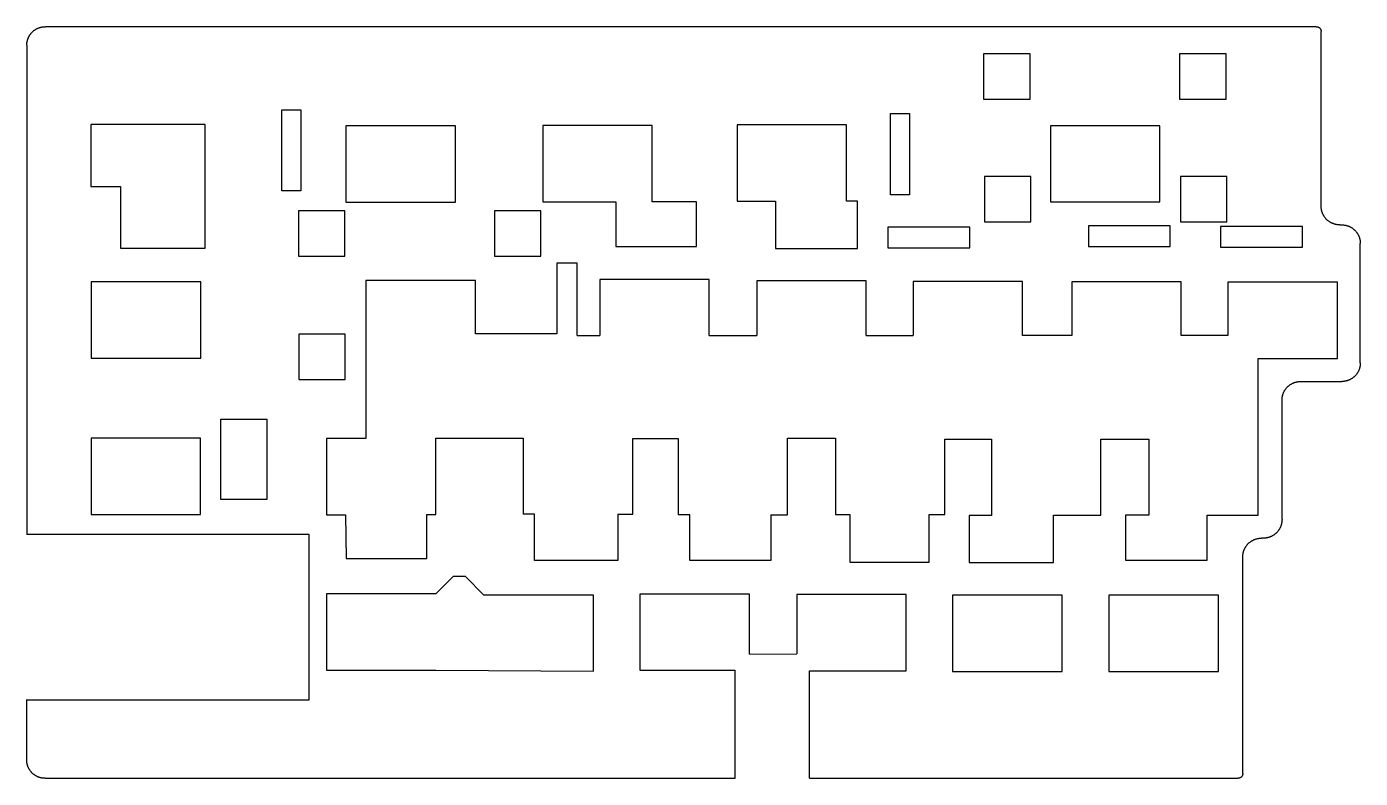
# Model space of a CAD drawing. Extents: x 4551 to 128536, y 2164 to 38154.
# Drawn here: x 4551 to 68406, y 2164 to 38154 of the extents above; entities that cross this region are included whole.
import ezdxf

# ---------------------------------------------------------------- set-up
doc = ezdxf.new("R2010")
doc.units = 0

msp = doc.modelspace()

# ---------------------------------------------------------------- linework, layer by layer
at = {"layer": 'Layer 1'}
for p, q in [((4650.6224, 37663.502177), (4660.617808, 37682.792507)), ((4660.617808, 37682.792507), (4671.087095, 37701.843819)), ((4671.087095, 37701.843819), (4682.026482, 37720.646992)), ((4682.026482, 37720.646992), (4693.432193, 37739.192909)), ((4693.432193, 37739.192909), (4705.300452, 37757.47245)), ((4705.300452, 37757.47245), (4717.62748, 37775.476498)), ((4717.62748, 37775.476498), (4730.409502, 37793.195933)), ((4730.409502, 37793.195933), (4743.642739, 37810.621636)), ((4743.642739, 37810.621636), (4757.323415, 37827.74449)), ((4757.323415, 37827.74449), (4771.447752, 37844.555376)), ((4771.447752, 37844.555376), (4786.011975, 37861.045174)), ((4786.011975, 37861.045174), (4801.012304, 37877.204767)), ((4801.012304, 37877.204767), (4816.444965, 37893.025035)), ((4816.444965, 37893.025035), (4832.265233, 37908.457696)), ((4832.265233, 37908.457696), (4848.424826, 37923.458025)), ((4848.424826, 37923.458025), (4864.914624, 37938.022248)), ((4864.914624, 37938.022248), (4881.72551, 37952.146585)), ((4881.72551, 37952.146585), (4898.848364, 37965.827261)), ((4898.848364, 37965.827261), (4916.274067, 37979.060498)), ((4916.274067, 37979.060498), (4933.993502, 37991.84252)), ((4933.993502, 37991.84252), (4951.99755, 38004.169548)), ((4951.99755, 38004.169548), (4970.277091, 38016.037807)), ((4970.277091, 38016.037807), (4988.823008, 38027.443518)), ((4988.823008, 38027.443518), (5007.626181, 38038.382905)), ((5007.626181, 38038.382905), (5026.677493, 38048.852192)), ((5026.677493, 38048.852192), (5045.967823, 38058.8476)), ((5045.967823, 38058.8476), (5065.488055, 38068.365352)), ((5065.488055, 38068.365352), (5085.229068, 38077.401673)), ((5085.229068, 38077.401673), (5105.181745, 38085.952784)), ((5105.181745, 38085.952784), (5125.336967, 38094.014909)), ((5125.336967, 38094.014909), (5145.685615, 38101.58427)), ((5145.685615, 38101.58427), (5166.218571, 38108.65709)), ((5166.218571, 38108.65709), (5186.926715, 38115.229593)), ((5186.926715, 38115.229593), (5207.80093, 38121.298001)), ((5207.80093, 38121.298001), (5228.832096, 38126.858537)), ((5228.832096, 38126.858537), (5250.011095, 38131.907425)), ((5250.011095, 38131.907425), (5271.328809, 38136.440887)), ((5271.328809, 38136.440887), (5292.776119, 38140.455145)), ((5292.776119, 38140.455145), (5314.343905, 38143.946424)), ((5314.343905, 38143.946424), (5336.02305, 38146.910946)), ((5336.02305, 38146.910946), (5357.804435, 38149.344933)), ((5357.804435, 38149.344933), (5379.678941, 38151.244609)), ((5379.678941, 38151.244609), (5401.63745, 38152.606197)), ((5401.63745, 38152.606197), (5423.670842, 38153.42592)), ((5423.670842, 38153.42592), (5445.77, 38153.7)), ((66295.8, 38153.7), (5445.8, 38153.7)), ((66295.8, 38153.7), (66307.452977, 38153.411187)), ((66307.452977, 38153.411187), (66319.026863, 38152.550067)), ((66319.026863, 38152.550067), (66330.502396, 38151.124618)), ((66330.502396, 38151.124618), (66341.860314, 38149.142818)), ((66341.860314, 38149.142818), (66353.081357, 38146.612648)), ((66353.081357, 38146.612648), (66364.146261, 38143.542084)), ((66364.146261, 38143.542084), (66375.035765, 38139.939105)), ((66375.035765, 38139.939105), (66385.730607, 38135.81169)), ((66385.730607, 38135.81169), (66396.211525, 38131.167818)), ((66396.211525, 38131.167818), (66406.459258, 38126.015466)), ((66406.459258, 38126.015466), (66416.454543, 38120.362614)), ((66416.454543, 38120.362614), (66426.178119, 38114.21724)), ((66426.178119, 38114.21724), (66435.610724, 38107.587323)), ((66435.610724, 38107.587323), (66444.733096, 38100.48084)), ((66444.733096, 38100.48084), (66453.525973, 38092.905771)), ((66453.525973, 38092.905771), (66461.970094, 38084.870094)), ((66461.970094, 38084.870094), (66470.005771, 38076.425973)), ((66470.005771, 38076.425973), (66477.58084, 38067.633096)), ((66477.58084, 38067.633096), (66484.687323, 38058.510724)), ((66484.687323, 38058.510724), (66491.31724, 38049.078119)), ((66491.31724, 38049.078119), (66497.462614, 38039.354543)), ((66497.462614, 38039.354543), (66503.115466, 38029.359258)), ((66503.115466, 38029.359258), (66508.267818, 38019.111525)), ((66508.267818, 38019.111525), (66512.91169, 38008.630607)), ((66512.91169, 38008.630607), (66517.039105, 37997.935765)), ((66517.039105, 37997.935765), (66520.642084, 37987.046261)), ((66520.642084, 37987.046261), (66523.712648, 37975.981357)), ((66523.712648, 37975.981357), (66526.242818, 37964.760314)), ((66526.242818, 37964.760314), (66528.224618, 37953.402396)), ((66528.224618, 37953.402396), (66529.650067, 37941.926863)), ((66529.650067, 37941.926863), (66530.511187, 37930.352977)), ((66530.511187, 37930.352977), (66530.8, 37918.7)), ((66530.8, 29553.7), (66530.8, 37918.7)), ((4555.77, 37263.7), (4556.04408, 37285.799158)), ((4555.77, 37263.7), (4555.77, 13838.7)), ((4556.04408, 37285.799158), (4556.863803, 37307.83255)), ((4556.863803, 37307.83255), (4558.225391, 37329.791059)), ((4558.225391, 37329.791059), (4560.125067, 37351.665565)), ((4560.125067, 37351.665565), (4562.559054, 37373.44695)), ((4562.559054, 37373.44695), (4565.523576, 37395.126095)), ((4565.523576, 37395.126095), (4569.014855, 37416.693881)), ((4569.014855, 37416.693881), (4573.029113, 37438.141191)), ((4573.029113, 37438.141191), (4577.562575, 37459.458905)), ((4577.562575, 37459.458905), (4582.611463, 37480.637904)), ((4582.611463, 37480.637904), (4588.171999, 37501.66907)), ((4588.171999, 37501.66907), (4594.240407, 37522.543285)), ((4594.240407, 37522.543285), (4600.81291, 37543.251429)), ((4600.81291, 37543.251429), (4607.88573, 37563.784385)), ((4607.88573, 37563.784385), (4615.455091, 37584.133033)), ((4615.455091, 37584.133033), (4623.517216, 37604.288255)), ((4623.517216, 37604.288255), (4632.068327, 37624.240932)), ((4632.068327, 37624.240932), (4641.104648, 37643.981945)), ((4641.104648, 37643.981945), (4650.6224, 37663.502177)), ((52595.8, 36848.7), (50370.8, 36848.7)), ((50370.8, 36848.7), (50370.8, 34678.7)), ((52595.8, 34678.7), (52595.8, 36848.7)), ((61980.8, 36858.7), (59755.8, 36858.7)), ((59755.8, 36858.7), (59755.8, 34688.7)), ((61980.8, 34688.7), (61980.8, 36858.7)), ((50370.8, 34678.7), (52595.8, 34678.7)), ((59755.8, 34688.7), (61980.8, 34688.7)), ((16770.8, 34173.7), (17675.8, 34173.7)), ((16770.8, 30288.7), (16770.8, 34173.7)), ((17675.8, 34173.7), (17675.8, 30288.7)), ((45915.8, 30108.7), (45915.8, 33993.7)), ((45915.8, 33993.7), (46820.8, 33993.7)), ((46820.8, 33993.7), (46820.8, 30108.7)), ((7620.77, 33473.7), (7620.77, 30498.7)), ((13095.8, 33473.7), (7620.8, 33473.7)), ((13095.8, 27548.7), (13095.8, 33473.7)), ((25075.8, 33398.7), (19835.8, 33398.7)), ((19835.8, 33398.7), (19835.8, 29748.7)), ((25075.8, 29748.7), (25075.8, 33398.7)), ((29265.8, 33418.7), (29265.8, 29768.7)), ((34505.8, 33418.7), (29265.8, 33418.7)), ((34505.8, 29763.7), (34505.8, 33418.7)), ((38565.8, 33448.7), (38565.8, 29798.7)), ((43805.8, 33448.7), (38565.8, 33448.7)), ((43805.8, 29798.7), (43805.8, 33448.7)), ((53565.8, 33413.7), (53565.8, 29763.7)), ((58805.8, 33413.7), (53565.8, 33413.7)), ((58805.8, 29763.7), (58805.8, 33413.7)), ((50410.8, 30973.7), (50410.8, 28803.7)), ((52635.8, 30973.7), (50410.8, 30973.7)), ((52635.8, 28803.7), (52635.8, 30973.7)), ((62020.8, 30983.7), (59795.8, 30983.7)), ((59795.8, 30983.7), (59795.8, 28813.7)), ((62020.8, 28813.7), (62020.8, 30983.7)), ((7620.77, 30498.7), (9050.77, 30498.7)), ((9050.76, 30498.7), (9050.76, 27548.7)), ((17675.8, 30288.7), (16770.8, 30288.7)), ((46820.8, 30108.7), (45915.8, 30108.7)), ((19835.8, 29748.7), (25075.8, 29748.7)), ((29265.8, 29768.7), (32760.8, 29768.7)), ((32760.8, 29768.7), (32760.8, 27633.7)), ((36615.8, 29763.7), (34505.8, 29763.7)), ((36620.8, 27633.7), (36615.8, 29763.7)), ((38565.8, 29798.7), (40410.8, 29798.7)), ((40410.8, 29798.7), (40410.8, 27528.7)), ((44325.8, 29798.7), (43805.8, 29798.7)), ((44325.8, 27528.7), (44325.8, 29798.7)), ((53565.8, 29763.7), (58805.8, 29763.7)), ((66531.07408, 29531.600842), (66530.8, 29553.7)), ((66531.893803, 29509.56745), (66531.07408, 29531.600842)), ((66533.255391, 29487.608941), (66531.893803, 29509.56745)), ((66535.155067, 29465.734435), (66533.255391, 29487.608941)), ((66537.589054, 29443.95305), (66535.155067, 29465.734435)), ((66540.553576, 29422.273905), (66537.589054, 29443.95305)), ((66544.044855, 29400.706119), (66540.553576, 29422.273905)), ((66548.059113, 29379.258809), (66544.044855, 29400.706119)), ((66552.592575, 29357.941095), (66548.059113, 29379.258809)), ((17565.8, 29328.7), (17565.8, 27158.7)), ((19790.8, 29328.7), (17565.8, 29328.7)), ((19790.8, 27158.7), (19790.8, 29328.7)), ((29175.8, 29338.7), (26950.8, 29338.7)), ((26950.8, 29338.7), (26950.8, 27168.7)), ((29175.8, 27168.7), (29175.8, 29338.7)), ((50410.8, 28803.7), (52635.8, 28803.7)), ((59795.8, 28813.7), (62020.8, 28813.7)), ((66557.641463, 29336.762096), (66552.592575, 29357.941095)), ((66563.201999, 29315.73093), (66557.641463, 29336.762096)), ((66569.270407, 29294.856715), (66563.201999, 29315.73093)), ((66575.84291, 29274.148571), (66569.270407, 29294.856715)), ((66582.91573, 29253.615615), (66575.84291, 29274.148571)), ((66590.485091, 29233.266967), (66582.91573, 29253.615615)), ((66598.547216, 29213.111745), (66590.485091, 29233.266967)), ((66607.098327, 29193.159068), (66598.547216, 29213.111745)), ((66616.134648, 29173.418055), (66607.098327, 29193.159068)), ((66625.6524, 29153.897823), (66616.134648, 29173.418055)), ((66635.647808, 29134.607493), (66625.6524, 29153.897823)), ((66646.117095, 29115.556181), (66635.647808, 29134.607493)), ((66657.056482, 29096.753008), (66646.117095, 29115.556181)), ((66668.462193, 29078.207091), (66657.056482, 29096.753008)), ((66680.330452, 29059.92755), (66668.462193, 29078.207091)), ((66692.65748, 29041.923502), (66680.330452, 29059.92755)), ((66705.439502, 29024.204067), (66692.65748, 29041.923502)), ((66718.672739, 29006.778364), (66705.439502, 29024.204067)), ((66732.353415, 28989.65551), (66718.672739, 29006.778364)), ((66746.477752, 28972.844624), (66732.353415, 28989.65551)), ((66761.041975, 28956.354826), (66746.477752, 28972.844624)), ((66776.042304, 28940.195233), (66761.041975, 28956.354826)), ((66791.474965, 28924.374965), (66776.042304, 28940.195233)), ((66807.295233, 28908.942304), (66791.474965, 28924.374965)), ((66823.454826, 28893.941975), (66807.295233, 28908.942304)), ((66839.944624, 28879.377752), (66823.454826, 28893.941975)), ((66856.75551, 28865.253415), (66839.944624, 28879.377752)), ((66873.878364, 28851.572739), (66856.75551, 28865.253415)), ((66891.304067, 28838.339502), (66873.878364, 28851.572739)), ((66909.023502, 28825.55748), (66891.304067, 28838.339502)), ((66927.02755, 28813.230452), (66909.023502, 28825.55748)), ((66945.307091, 28801.362193), (66927.02755, 28813.230452)), ((66963.853008, 28789.956482), (66945.307091, 28801.362193)), ((66982.656181, 28779.017095), (66963.853008, 28789.956482)), ((67001.707493, 28768.547808), (66982.656181, 28779.017095)), ((67020.997823, 28758.5524), (67001.707493, 28768.547808)), ((67040.518055, 28749.034648), (67020.997823, 28758.5524)), ((67060.259068, 28739.998327), (67040.518055, 28749.034648)), ((67080.211745, 28731.447216), (67060.259068, 28739.998327)), ((49705.8, 28548.7), (45790.8, 28548.7)), ((45790.8, 28548.7), (45790.8, 27563.7)), ((49705.8, 27563.7), (49705.8, 28548.7)), ((59300.8, 28618.7), (55385.8, 28618.7)), ((55385.8, 28618.7), (55385.8, 27633.7)), ((59300.8, 27633.7), (59300.8, 28618.7)), ((61715.8, 28578.7), (61715.8, 27593.7)), ((65630.8, 28578.7), (61715.8, 28578.7)), ((65630.8, 27593.7), (65630.8, 28578.7)), ((67100.366967, 28723.385091), (67080.211745, 28731.447216)), ((67120.715615, 28715.81573), (67100.366967, 28723.385091)), ((67141.248571, 28708.74291), (67120.715615, 28715.81573)), ((67161.956715, 28702.170407), (67141.248571, 28708.74291)), ((67182.83093, 28696.101999), (67161.956715, 28702.170407)), ((67203.862096, 28690.541463), (67182.83093, 28696.101999)), ((67225.041095, 28685.492575), (67203.862096, 28690.541463)), ((67246.358809, 28680.959113), (67225.041095, 28685.492575)), ((67267.806119, 28676.944855), (67246.358809, 28680.959113)), ((67289.373905, 28673.453576), (67267.806119, 28676.944855)), ((67311.05305, 28670.489054), (67289.373905, 28673.453576)), ((67332.834435, 28668.055067), (67311.05305, 28670.489054)), ((67354.708941, 28666.155391), (67332.834435, 28668.055067)), ((67376.66745, 28664.793803), (67354.708941, 28666.155391)), ((67398.700842, 28663.97408), (67376.66745, 28664.793803)), ((67420.8, 28663.7), (67398.700842, 28663.97408)), ((67420.8, 28663.7), (67515.8, 28663.7)), ((67515.8, 28663.7), (67537.899158, 28663.42592)), ((67537.899158, 28663.42592), (67559.93255, 28662.606197)), ((67559.93255, 28662.606197), (67581.891059, 28661.244609)), ((67581.891059, 28661.244609), (67603.765565, 28659.344933)), ((67603.765565, 28659.344933), (67625.54695, 28656.910946)), ((67625.54695, 28656.910946), (67647.226095, 28653.946424)), ((67647.226095, 28653.946424), (67668.793881, 28650.455145)), ((67668.793881, 28650.455145), (67690.241191, 28646.440887)), ((67690.241191, 28646.440887), (67711.558905, 28641.907425)), ((67711.558905, 28641.907425), (67732.737904, 28636.858537)), ((67732.737904, 28636.858537), (67753.76907, 28631.298001)), ((67753.76907, 28631.298001), (67774.643285, 28625.229593)), ((67774.643285, 28625.229593), (67795.351429, 28618.65709)), ((67795.351429, 28618.65709), (67815.884385, 28611.58427)), ((67815.884385, 28611.58427), (67836.233033, 28604.014909)), ((67836.233033, 28604.014909), (67856.388255, 28595.952784)), ((67856.388255, 28595.952784), (67876.340932, 28587.401673)), ((67876.340932, 28587.401673), (67896.081945, 28578.365352)), ((67896.081945, 28578.365352), (67915.602177, 28568.8476)), ((67915.602177, 28568.8476), (67934.892507, 28558.852192)), ((67934.892507, 28558.852192), (67953.943819, 28548.382905)), ((67953.943819, 28548.382905), (67972.746992, 28537.443518)), ((67972.746992, 28537.443518), (67991.292909, 28526.037807)), ((67991.292909, 28526.037807), (68009.57245, 28514.169548)), ((68009.57245, 28514.169548), (68027.576498, 28501.84252)), ((68027.576498, 28501.84252), (68045.295933, 28489.060498)), ((68045.295933, 28489.060498), (68062.721636, 28475.827261)), ((68062.721636, 28475.827261), (68079.84449, 28462.146585)), ((68079.84449, 28462.146585), (68096.655376, 28448.022248)), ((68096.655376, 28448.022248), (68113.145174, 28433.458025)), ((68113.145174, 28433.458025), (68129.304767, 28418.457696)), ((68129.304767, 28418.457696), (68145.125035, 28403.025035)), ((68145.125035, 28403.025035), (68160.557696, 28387.204767)), ((68160.557696, 28387.204767), (68175.558025, 28371.045174)), ((68175.558025, 28371.045174), (68190.122248, 28354.555376)), ((68190.122248, 28354.555376), (68204.246585, 28337.74449)), ((68204.246585, 28337.74449), (68217.927261, 28320.621636)), ((68217.927261, 28320.621636), (68231.160498, 28303.195933)), ((68231.160498, 28303.195933), (68243.94252, 28285.476498)), ((68243.94252, 28285.476498), (68256.269548, 28267.47245)), ((68256.269548, 28267.47245), (68268.137807, 28249.192909)), ((68268.137807, 28249.192909), (68279.543518, 28230.646992)), ((68279.543518, 28230.646992), (68290.482905, 28211.843819)), ((68290.482905, 28211.843819), (68300.952192, 28192.792507)), ((68300.952192, 28192.792507), (68310.9476, 28173.502177)), ((68310.9476, 28173.502177), (68320.465352, 28153.981945)), ((68320.465352, 28153.981945), (68329.501673, 28134.240932)), ((68329.501673, 28134.240932), (68338.052784, 28114.288255)), ((68338.052784, 28114.288255), (68346.114909, 28094.133033)), ((9050.76, 27548.7), (13095.76, 27548.7)), ((32760.8, 27633.7), (36620.8, 27633.7)), ((40410.8, 27528.7), (44325.8, 27528.7)), ((45790.8, 27563.7), (49705.8, 27563.7)), ((55385.8, 27633.7), (59300.8, 27633.7)), ((61715.8, 27593.7), (65630.8, 27593.7)), ((68346.114909, 28094.133033), (68353.68427, 28073.784385)), ((68353.68427, 28073.784385), (68360.75709, 28053.251429)), ((68360.75709, 28053.251429), (68367.329593, 28032.543285)), ((68367.329593, 28032.543285), (68373.398001, 28011.66907)), ((68373.398001, 28011.66907), (68378.958537, 27990.637904)), ((68378.958537, 27990.637904), (68384.007425, 27969.458905)), ((68384.007425, 27969.458905), (68388.540887, 27948.141191)), ((68388.540887, 27948.141191), (68392.555145, 27926.693881)), ((68392.555145, 27926.693881), (68396.046424, 27905.126095)), ((68396.046424, 27905.126095), (68399.010946, 27883.44695)), ((68399.010946, 27883.44695), (68401.444933, 27861.665565)), ((68401.444933, 27861.665565), (68403.344609, 27839.791059)), ((68403.344609, 27839.791059), (68404.706197, 27817.83255)), ((68404.706197, 27817.83255), (68405.52592, 27795.799158)), ((68405.52592, 27795.799158), (68405.8, 27773.7)), ((68405.8, 22053.7), (68405.8, 27773.7)), ((17565.8, 27158.7), (19790.8, 27158.7)), ((26950.8, 27168.7), (29175.8, 27168.7)), ((29935.8, 26828.7), (29935.8, 23438.7)), ((30905.8, 26828.7), (29935.8, 26828.7)), ((30905.8, 23373.7), (30905.8, 26828.7)), ((7645.77, 25938.7), (7645.77, 22288.7)), ((12885.8, 25938.7), (7645.8, 25938.7)), ((12885.8, 22288.7), (12885.8, 25938.7)), ((26035.8, 25998.7), (20795.8, 25998.7)), ((20795.8, 25998.7), (20795.8, 18433.7)), ((26035.8, 23438.7), (26035.8, 25998.7)), ((37230.8, 26043.7), (31990.8, 26043.7)), ((31990.8, 26043.7), (31990.8, 23373.7)), ((37230.8, 23373.7), (37230.8, 26043.7)), ((44750.8, 25978.7), (39510.8, 25978.7)), ((39510.8, 25978.7), (39510.8, 23373.7)), ((44750.8, 23373.7), (44750.8, 25978.7)), ((52230.8, 25958.7), (46990.8, 25958.7)), ((46990.8, 25958.7), (46990.8, 23373.7)), ((52230.8, 23373.7), (52230.8, 25958.7)), ((59825.8, 25938.7), (54585.8, 25938.7)), ((54585.8, 25938.7), (54585.8, 23373.7)), ((59825.8, 23373.7), (59825.8, 25938.7)), ((67305.8, 25918.7), (62065.8, 25918.7)), ((62065.8, 25918.7), (62065.8, 23373.7)), ((67305.8, 22268.7), (67305.8, 25918.7)), ((17575.8, 23428.7), (17575.8, 21258.7)), ((19800.8, 23428.7), (17575.8, 23428.7)), ((19800.8, 21258.7), (19800.8, 23428.7)), ((29185.8, 23438.7), (26035.8, 23438.7)), ((29935.8, 23438.7), (29185.8, 23438.7)), ((30905.8, 23373.7), (31990.8, 23373.7)), ((37230.8, 23373.7), (39510.8, 23373.7)), ((44750.8, 23373.7), (46990.8, 23373.7)), ((54585.8, 23373.7), (52230.8, 23373.7)), ((62065.8, 23373.7), (59825.8, 23373.7)), ((7645.77, 22288.7), (12885.77, 22288.7)), ((63520.8, 18418.7), (63520.8, 22268.7)), ((63520.8, 22268.7), (67305.8, 22268.7)), ((68338.052784, 21713.111745), (68329.501673, 21693.159068)), ((68346.114909, 21733.266967), (68338.052784, 21713.111745)), ((68353.68427, 21753.615615), (68346.114909, 21733.266967)), ((68360.75709, 21774.148571), (68353.68427, 21753.615615)), ((68367.329593, 21794.856715), (68360.75709, 21774.148571)), ((68373.398001, 21815.73093), (68367.329593, 21794.856715)), ((68378.958537, 21836.762096), (68373.398001, 21815.73093)), ((68384.007425, 21857.941095), (68378.958537, 21836.762096)), ((68388.540887, 21879.258809), (68384.007425, 21857.941095)), ((68392.555145, 21900.706119), (68388.540887, 21879.258809)), ((68396.046424, 21922.273905), (68392.555145, 21900.706119)), ((68399.010946, 21943.95305), (68396.046424, 21922.273905)), ((68401.444933, 21965.734435), (68399.010946, 21943.95305)), ((68403.344609, 21987.608941), (68401.444933, 21965.734435)), ((68404.706197, 22009.56745), (68403.344609, 21987.608941)), ((68405.52592, 22031.600842), (68404.706197, 22009.56745)), ((68405.8, 22053.7), (68405.52592, 22031.600842)), ((17575.8, 21258.7), (19800.8, 21258.7)), ((65145.997823, 21068.8476), (65165.518055, 21078.365352)), ((65165.518055, 21078.365352), (65185.259068, 21087.401673)), ((65185.259068, 21087.401673), (65205.211745, 21095.952784)), ((65205.211745, 21095.952784), (65225.366967, 21104.014909)), ((65225.366967, 21104.014909), (65245.715615, 21111.58427)), ((65245.715615, 21111.58427), (65266.248571, 21118.65709)), ((65266.248571, 21118.65709), (65286.956715, 21125.229593)), ((65286.956715, 21125.229593), (65307.83093, 21131.298001)), ((65307.83093, 21131.298001), (65328.862096, 21136.858537)), ((65328.862096, 21136.858537), (65350.041095, 21141.907425)), ((65350.041095, 21141.907425), (65371.358809, 21146.440887)), ((65371.358809, 21146.440887), (65392.806119, 21150.455145)), ((65392.806119, 21150.455145), (65414.373905, 21153.946424)), ((65414.373905, 21153.946424), (65436.05305, 21156.910946)), ((65436.05305, 21156.910946), (65457.834435, 21159.344933)), ((65457.834435, 21159.344933), (65479.708941, 21161.244609)), ((65479.708941, 21161.244609), (65501.66745, 21162.606197)), ((65501.66745, 21162.606197), (65523.700842, 21163.42592)), ((65523.700842, 21163.42592), (65545.8, 21163.7)), ((65545.8, 21163.7), (67515.8, 21163.7)), ((67537.899158, 21163.97408), (67515.8, 21163.7)), ((67559.93255, 21164.793803), (67537.899158, 21163.97408)), ((67581.891059, 21166.155391), (67559.93255, 21164.793803)), ((67603.765565, 21168.055067), (67581.891059, 21166.155391)), ((67625.54695, 21170.489054), (67603.765565, 21168.055067)), ((67647.226095, 21173.453576), (67625.54695, 21170.489054)), ((67668.793881, 21176.944855), (67647.226095, 21173.453576)), ((67690.241191, 21180.959113), (67668.793881, 21176.944855)), ((67711.558905, 21185.492575), (67690.241191, 21180.959113)), ((67732.737904, 21190.541463), (67711.558905, 21185.492575)), ((67753.76907, 21196.101999), (67732.737904, 21190.541463)), ((67774.643285, 21202.170407), (67753.76907, 21196.101999)), ((67795.351429, 21208.74291), (67774.643285, 21202.170407)), ((67815.884385, 21215.81573), (67795.351429, 21208.74291)), ((67836.233033, 21223.385091), (67815.884385, 21215.81573)), ((67856.388255, 21231.447216), (67836.233033, 21223.385091)), ((67876.340932, 21239.998327), (67856.388255, 21231.447216)), ((67896.081945, 21249.034648), (67876.340932, 21239.998327)), ((67915.602177, 21258.5524), (67896.081945, 21249.034648)), ((67934.892507, 21268.547808), (67915.602177, 21258.5524)), ((67953.943819, 21279.017095), (67934.892507, 21268.547808)), ((67972.746992, 21289.956482), (67953.943819, 21279.017095)), ((67991.292909, 21301.362193), (67972.746992, 21289.956482)), ((68009.57245, 21313.230452), (67991.292909, 21301.362193)), ((68027.576498, 21325.55748), (68009.57245, 21313.230452)), ((68045.295933, 21338.339502), (68027.576498, 21325.55748)), ((68062.721636, 21351.572739), (68045.295933, 21338.339502)), ((68079.84449, 21365.253415), (68062.721636, 21351.572739)), ((68096.655376, 21379.377752), (68079.84449, 21365.253415)), ((68113.145174, 21393.941975), (68096.655376, 21379.377752)), ((68129.304767, 21408.942304), (68113.145174, 21393.941975)), ((68145.125035, 21424.374965), (68129.304767, 21408.942304)), ((68160.557696, 21440.195233), (68145.125035, 21424.374965)), ((68175.558025, 21456.354826), (68160.557696, 21440.195233)), ((68190.122248, 21472.844624), (68175.558025, 21456.354826)), ((68204.246585, 21489.65551), (68190.122248, 21472.844624)), ((68217.927261, 21506.778364), (68204.246585, 21489.65551)), ((68231.160498, 21524.204067), (68217.927261, 21506.778364)), ((68243.94252, 21541.923502), (68231.160498, 21524.204067)), ((68256.269548, 21559.92755), (68243.94252, 21541.923502)), ((68268.137807, 21578.207091), (68256.269548, 21559.92755)), ((68279.543518, 21596.753008), (68268.137807, 21578.207091)), ((68290.482905, 21615.556181), (68279.543518, 21596.753008)), ((68300.952192, 21634.607493), (68290.482905, 21615.556181)), ((68310.9476, 21653.897823), (68300.952192, 21634.607493)), ((68320.465352, 21673.418055), (68310.9476, 21653.897823)), ((68329.501673, 21693.159068), (68320.465352, 21673.418055)), ((64669.044855, 20426.693881), (64673.059113, 20448.141191)), ((64673.059113, 20448.141191), (64677.592575, 20469.458905)), ((64677.592575, 20469.458905), (64682.641463, 20490.637904)), ((64682.641463, 20490.637904), (64688.201999, 20511.66907)), ((64688.201999, 20511.66907), (64694.270407, 20532.543285)), ((64694.270407, 20532.543285), (64700.84291, 20553.251429)), ((64700.84291, 20553.251429), (64707.91573, 20573.784385)), ((64707.91573, 20573.784385), (64715.485091, 20594.133033)), ((64715.485091, 20594.133033), (64723.547216, 20614.288255)), ((64723.547216, 20614.288255), (64732.098327, 20634.240932)), ((64732.098327, 20634.240932), (64741.134648, 20653.981945)), ((64741.134648, 20653.981945), (64750.6524, 20673.502177)), ((64750.6524, 20673.502177), (64760.647808, 20692.792507)), ((64760.647808, 20692.792507), (64771.117095, 20711.843819)), ((64771.117095, 20711.843819), (64782.056482, 20730.646992)), ((64782.056482, 20730.646992), (64793.462193, 20749.192909)), ((64793.462193, 20749.192909), (64805.330452, 20767.47245)), ((64805.330452, 20767.47245), (64817.65748, 20785.476498)), ((64817.65748, 20785.476498), (64830.439502, 20803.195933)), ((64830.439502, 20803.195933), (64843.672739, 20820.621636)), ((64843.672739, 20820.621636), (64857.353415, 20837.74449)), ((64857.353415, 20837.74449), (64871.477752, 20854.555376)), ((64871.477752, 20854.555376), (64886.041975, 20871.045174)), ((64886.041975, 20871.045174), (64901.042304, 20887.204767)), ((64901.042304, 20887.204767), (64916.474965, 20903.025035)), ((64916.474965, 20903.025035), (64932.295233, 20918.457696)), ((64932.295233, 20918.457696), (64948.454826, 20933.458025)), ((64948.454826, 20933.458025), (64964.944624, 20948.022248)), ((64964.944624, 20948.022248), (64981.75551, 20962.146585)), ((64981.75551, 20962.146585), (64998.878364, 20975.827261)), ((64998.878364, 20975.827261), (65016.304067, 20989.060498)), ((65016.304067, 20989.060498), (65034.023502, 21001.84252)), ((65034.023502, 21001.84252), (65052.02755, 21014.169548)), ((65052.02755, 21014.169548), (65070.307091, 21026.037807)), ((65070.307091, 21026.037807), (65088.853008, 21037.443518)), ((65088.853008, 21037.443518), (65107.656181, 21048.382905)), ((65107.656181, 21048.382905), (65126.707493, 21058.852192)), ((65126.707493, 21058.852192), (65145.997823, 21068.8476)), ((64655.8, 20273.7), (64656.07408, 20295.799158)), ((64655.8, 14553.7), (64655.8, 20273.7)), ((64656.07408, 20295.799158), (64656.893803, 20317.83255)), ((64656.893803, 20317.83255), (64658.255391, 20339.791059)), ((64658.255391, 20339.791059), (64660.155067, 20361.665565)), ((64660.155067, 20361.665565), (64662.589054, 20383.44695)), ((64662.589054, 20383.44695), (64665.553576, 20405.126095)), ((64665.553576, 20405.126095), (64669.044855, 20426.693881)), ((13845.8, 15513.7), (13845.8, 19358.7)), ((13845.8, 19358.7), (16045.8, 19358.7)), ((16045.8, 19358.7), (16045.8, 15513.7)), ((7630.77, 18453.7), (7630.77, 14803.7)), ((12870.8, 18453.7), (7630.8, 18453.7)), ((12870.8, 14803.7), (12870.8, 18453.7)), ((18905.8, 18433.7), (18905.8, 14783.7)), ((20795.8, 18433.7), (18905.8, 18433.7)), ((24145.8, 18458.7), (28325.8, 18458.7)), ((24145.8, 14788.7), (24145.8, 18458.7)), ((28325.8, 18458.7), (28325.8, 14813.7)), ((33565.8, 18428.7), (35740.8, 18428.7)), ((33565.8, 14808.7), (33565.8, 18428.7)), ((35740.8, 18428.7), (35740.8, 14778.7)), ((40980.8, 18448.7), (43275.8, 18448.7)), ((40980.8, 14778.7), (40980.8, 18448.7)), ((43275.8, 18448.7), (43275.8, 14798.7)), ((48515.8, 18398.7), (50745.8, 18398.7)), ((48515.8, 14793.7), (48515.8, 18398.7)), ((50745.8, 18398.7), (50745.8, 14748.7)), ((55985.8, 18398.7), (58280.8, 18398.7)), ((55985.8, 14758.7), (55985.8, 18398.7)), ((58280.8, 18398.7), (58280.8, 14768.7)), ((63520.8, 14768.7), (63520.8, 18418.7)), ((16045.8, 15513.7), (13845.8, 15513.7)), ((7630.77, 14803.7), (12870.77, 14803.7)), ((18905.8, 14783.7), (19810.8, 14783.7)), ((19810.8, 14783.7), (19850.8, 12683.7)), ((23705.8, 14788.7), (24145.8, 14788.7)), ((23705.8, 12683.7), (23705.8, 14788.7)), ((28870.8, 14813.7), (28325.8, 14813.7)), ((28870.8, 12593.7), (28870.8, 14813.7)), ((32855.8, 14808.7), (32855.8, 12593.7)), ((32855.8, 14808.7), (33565.8, 14808.7)), ((36295.8, 14778.7), (35740.8, 14778.7)), ((36295.8, 12598.7), (36295.8, 14778.7)), ((40180.8, 14778.7), (40180.8, 12598.7)), ((40180.8, 14778.7), (40980.8, 14778.7)), ((43275.8, 14798.7), (43970.8, 14798.7)), ((43970.8, 14798.7), (43970.8, 12508.7)), ((47765.8, 14793.7), (48515.8, 14793.7)), ((47765.8, 12508.7), (47765.8, 14793.7)), ((49680.8, 14748.7), (49680.8, 12498.7)), ((50745.8, 14748.7), (49680.8, 14748.7)), ((53720.8, 14758.7), (55985.8, 14758.7)), ((53720.8, 12498.7), (53720.8, 14758.7)), ((57155.8, 14768.7), (57155.8, 12608.7)), ((58280.8, 14768.7), (57155.8, 14768.7)), ((61065.8, 14758.7), (63520.8, 14758.7)), ((61075.8, 12608.7), (61065.8, 14758.7)), ((63520.8, 14758.7), (63520.8, 14768.7)), ((64506.269548, 14059.92755), (64493.94252, 14041.923502)), ((64518.137807, 14078.207091), (64506.269548, 14059.92755)), ((64529.543518, 14096.753008), (64518.137807, 14078.207091)), ((64540.482905, 14115.556181), (64529.543518, 14096.753008)), ((64550.952192, 14134.607493), (64540.482905, 14115.556181)), ((64560.9476, 14153.897823), (64550.952192, 14134.607493)), ((64570.465352, 14173.418055), (64560.9476, 14153.897823)), ((64579.501673, 14193.159068), (64570.465352, 14173.418055)), ((64588.052784, 14213.111745), (64579.501673, 14193.159068)), ((64596.114909, 14233.266967), (64588.052784, 14213.111745)), ((64603.68427, 14253.615615), (64596.114909, 14233.266967)), ((64610.75709, 14274.148571), (64603.68427, 14253.615615)), ((64617.329593, 14294.856715), (64610.75709, 14274.148571)), ((64623.398001, 14315.73093), (64617.329593, 14294.856715)), ((64628.958537, 14336.762096), (64623.398001, 14315.73093)), ((64634.007425, 14357.941095), (64628.958537, 14336.762096)), ((64638.540887, 14379.258809), (64634.007425, 14357.941095)), ((64642.555145, 14400.706119), (64638.540887, 14379.258809)), ((64646.046424, 14422.273905), (64642.555145, 14400.706119)), ((64649.010946, 14443.95305), (64646.046424, 14422.273905)), ((64651.444933, 14465.734435), (64649.010946, 14443.95305)), ((64653.344609, 14487.608941), (64651.444933, 14465.734435)), ((64654.706197, 14509.56745), (64653.344609, 14487.608941)), ((64655.52592, 14531.600842), (64654.706197, 14509.56745)), ((64655.8, 14553.7), (64655.52592, 14531.600842)), ((18080.8, 13838.7), (4555.8, 13838.7)), ((18075.8, 7343.66), (18080.8, 13838.66)), ((63041.474965, 13403.025035), (63057.295233, 13418.457696)), ((63057.295233, 13418.457696), (63073.454826, 13433.458025)), ((63073.454826, 13433.458025), (63089.944624, 13448.022248)), ((63089.944624, 13448.022248), (63106.75551, 13462.146585)), ((63106.75551, 13462.146585), (63123.878364, 13475.827261)), ((63123.878364, 13475.827261), (63141.304067, 13489.060498)), ((63141.304067, 13489.060498), (63159.023502, 13501.84252)), ((63159.023502, 13501.84252), (63177.02755, 13514.169548)), ((63177.02755, 13514.169548), (63195.307091, 13526.037807)), ((63195.307091, 13526.037807), (63213.853008, 13537.443518)), ((63213.853008, 13537.443518), (63232.656181, 13548.382905)), ((63232.656181, 13548.382905), (63251.707493, 13558.852192)), ((63251.707493, 13558.852192), (63270.997823, 13568.8476)), ((63270.997823, 13568.8476), (63290.518055, 13578.365352)), ((63290.518055, 13578.365352), (63310.259068, 13587.401673)), ((63310.259068, 13587.401673), (63330.211745, 13595.952784)), ((63330.211745, 13595.952784), (63350.366967, 13604.014909)), ((63350.366967, 13604.014909), (63370.715615, 13611.58427)), ((63370.715615, 13611.58427), (63391.248571, 13618.65709)), ((63391.248571, 13618.65709), (63411.956715, 13625.229593)), ((63411.956715, 13625.229593), (63432.83093, 13631.298001)), ((63432.83093, 13631.298001), (63453.862096, 13636.858537)), ((63453.862096, 13636.858537), (63475.041095, 13641.907425)), ((63475.041095, 13641.907425), (63496.358809, 13646.440887)), ((63496.358809, 13646.440887), (63517.806119, 13650.455145)), ((63517.806119, 13650.455145), (63539.373905, 13653.946424)), ((63539.373905, 13653.946424), (63561.05305, 13656.910946)), ((63561.05305, 13656.910946), (63582.834435, 13659.344933)), ((63582.834435, 13659.344933), (63604.708941, 13661.244609)), ((63604.708941, 13661.244609), (63626.66745, 13662.606197)), ((63626.66745, 13662.606197), (63648.700842, 13663.42592)), ((63648.700842, 13663.42592), (63670.8, 13663.7)), ((63765.8, 13663.7), (63670.8, 13663.7)), ((63787.899158, 13663.97408), (63765.8, 13663.7)), ((63809.93255, 13664.793803), (63787.899158, 13663.97408)), ((63831.891059, 13666.155391), (63809.93255, 13664.793803)), ((63853.765565, 13668.055067), (63831.891059, 13666.155391)), ((63875.54695, 13670.489054), (63853.765565, 13668.055067)), ((63897.226095, 13673.453576), (63875.54695, 13670.489054)), ((63918.793881, 13676.944855), (63897.226095, 13673.453576)), ((63940.241191, 13680.959113), (63918.793881, 13676.944855)), ((63961.558905, 13685.492575), (63940.241191, 13680.959113)), ((63982.737904, 13690.541463), (63961.558905, 13685.492575)), ((64003.76907, 13696.101999), (63982.737904, 13690.541463)), ((64024.643285, 13702.170407), (64003.76907, 13696.101999)), ((64045.351429, 13708.74291), (64024.643285, 13702.170407)), ((64065.884385, 13715.81573), (64045.351429, 13708.74291)), ((64086.233033, 13723.385091), (64065.884385, 13715.81573)), ((64106.388255, 13731.447216), (64086.233033, 13723.385091)), ((64126.340932, 13739.998327), (64106.388255, 13731.447216)), ((64146.081945, 13749.034648), (64126.340932, 13739.998327)), ((64165.602177, 13758.5524), (64146.081945, 13749.034648)), ((64184.892507, 13768.547808), (64165.602177, 13758.5524)), ((64203.943819, 13779.017095), (64184.892507, 13768.547808)), ((64222.746992, 13789.956482), (64203.943819, 13779.017095)), ((64241.292909, 13801.362193), (64222.746992, 13789.956482)), ((64259.57245, 13813.230452), (64241.292909, 13801.362193)), ((64277.576498, 13825.55748), (64259.57245, 13813.230452)), ((64295.295933, 13838.339502), (64277.576498, 13825.55748)), ((64312.721636, 13851.572739), (64295.295933, 13838.339502)), ((64329.84449, 13865.253415), (64312.721636, 13851.572739)), ((64346.655376, 13879.377752), (64329.84449, 13865.253415)), ((64363.145174, 13893.941975), (64346.655376, 13879.377752)), ((64379.304767, 13908.942304), (64363.145174, 13893.941975)), ((64395.125035, 13924.374965), (64379.304767, 13908.942304)), ((64410.557696, 13940.195233), (64395.125035, 13924.374965)), ((64425.558025, 13956.354826), (64410.557696, 13940.195233)), ((64440.122248, 13972.844624), (64425.558025, 13956.354826)), ((64454.246585, 13989.65551), (64440.122248, 13972.844624)), ((64467.927261, 14006.778364), (64454.246585, 13989.65551)), ((64481.160498, 14024.204067), (64467.927261, 14006.778364)), ((64493.94252, 14041.923502), (64481.160498, 14024.204067)), ((62780.8, 12773.7), (62781.07408, 12795.799158)), ((62780.8, 2398.66), (62780.8, 12773.7)), ((62781.07408, 12795.799158), (62781.893803, 12817.83255)), ((62781.893803, 12817.83255), (62783.255391, 12839.791059)), ((62783.255391, 12839.791059), (62785.155067, 12861.665565)), ((62785.155067, 12861.665565), (62787.589054, 12883.44695)), ((62787.589054, 12883.44695), (62790.553576, 12905.126095)), ((62790.553576, 12905.126095), (62794.044855, 12926.693881)), ((62794.044855, 12926.693881), (62798.059113, 12948.141191)), ((62798.059113, 12948.141191), (62802.592575, 12969.458905)), ((62802.592575, 12969.458905), (62807.641463, 12990.637904)), ((62807.641463, 12990.637904), (62813.201999, 13011.66907)), ((62813.201999, 13011.66907), (62819.270407, 13032.543285)), ((62819.270407, 13032.543285), (62825.84291, 13053.251429)), ((62825.84291, 13053.251429), (62832.91573, 13073.784385)), ((62832.91573, 13073.784385), (62840.485091, 13094.133033)), ((62840.485091, 13094.133033), (62848.547216, 13114.288255)), ((62848.547216, 13114.288255), (62857.098327, 13134.240932)), ((62857.098327, 13134.240932), (62866.134648, 13153.981945)), ((62866.134648, 13153.981945), (62875.6524, 13173.502177)), ((62875.6524, 13173.502177), (62885.647808, 13192.792507)), ((62885.647808, 13192.792507), (62896.117095, 13211.843819)), ((62896.117095, 13211.843819), (62907.056482, 13230.646992)), ((62907.056482, 13230.646992), (62918.462193, 13249.192909)), ((62918.462193, 13249.192909), (62930.330452, 13267.47245)), ((62930.330452, 13267.47245), (62942.65748, 13285.476498)), ((62942.65748, 13285.476498), (62955.439502, 13303.195933)), ((62955.439502, 13303.195933), (62968.672739, 13320.621636)), ((62968.672739, 13320.621636), (62982.353415, 13337.74449)), ((62982.353415, 13337.74449), (62996.477752, 13354.555376)), ((62996.477752, 13354.555376), (63011.041975, 13371.045174)), ((63011.041975, 13371.045174), (63026.042304, 13387.204767)), ((63026.042304, 13387.204767), (63041.474965, 13403.025035)), ((19850.8, 12683.7), (23705.8, 12683.7)), ((32855.8, 12593.7), (28870.8, 12593.7)), ((40180.8, 12598.7), (36295.8, 12598.7)), ((43970.8, 12508.7), (47765.8, 12508.7)), ((49680.8, 12498.7), (53720.8, 12498.7)), ((57155.8, 12608.7), (61075.8, 12608.7)), ((24970.8, 11823.7), (24140.8, 10993.7)), ((25560.8, 11823.7), (24970.8, 11823.7)), ((26445.8, 10938.7), (25560.8, 11823.7)), ((18900.8, 10993.7), (18900.8, 7343.66)), ((24140.8, 10993.7), (18900.8, 10993.7)), ((31685.8, 10938.7), (26445.8, 10938.7)), ((31685.8, 7288.66), (31685.8, 10938.7)), ((33915.8, 10988.7), (33915.8, 7338.66)), ((39155.8, 10988.7), (33915.8, 10988.7)), ((39155.8, 8103.66), (39155.8, 10988.7)), ((41420.8, 10963.7), (41420.8, 8118.66)), ((46660.8, 10963.7), (41420.8, 10963.7)), ((46660.8, 7313.66), (46660.8, 10963.7)), ((48885.8, 10928.7), (48885.8, 7278.66)), ((54125.8, 10928.7), (48885.8, 10928.7)), ((54125.8, 7278.66), (54125.8, 10928.7)), ((56370.8, 10933.7), (56370.8, 7283.66)), ((61610.8, 10933.7), (56370.8, 10933.7)), ((61610.8, 7283.66), (61610.8, 10933.7)), ((39155.8, 8103.66), (41420.8, 8118.66)), ((18075.8, 5923.66), (18075.8, 7343.66)), ((18900.8, 7343.66), (24140.8, 7343.66)), ((24140.8, 7343.66), (31685.8, 7288.66)), ((33915.8, 7338.66), (38465.8, 7338.66)), ((38465.8, 2163.66), (38465.8, 7338.66)), ((42030.8, 2163.66), (42025.8, 7313.66)), ((42025.8, 7313.66), (46660.8, 7313.66)), ((48885.8, 7278.66), (54125.8, 7278.66)), ((56370.8, 7283.66), (61610.8, 7283.66)), ((4551.77, 3064.66), (4550.77, 5933.66)), ((4550.77, 5923.66), (18075.77, 5923.66)), ((4550.670724, 3041.883562), (4550.78, 3064.11)), ((4551.117453, 3019.7151), (4550.670724, 3041.883562)), ((4552.116428, 2997.614037), (4551.117453, 3019.7151)), ((4553.663888, 2975.589797), (4552.116428, 2997.614037)), ((4555.756076, 2953.651802), (4553.663888, 2975.589797)), ((4558.38923, 2931.809477), (4555.756076, 2953.651802)), ((4561.559593, 2910.072243), (4558.38923, 2931.809477)), ((4565.263404, 2888.449523), (4561.559593, 2910.072243)), ((4569.496904, 2866.950742), (4565.263404, 2888.449523)), ((4574.256334, 2845.585322), (4569.496904, 2866.950742)), ((4579.537935, 2824.362686), (4574.256334, 2845.585322)), ((4585.337946, 2803.292258), (4579.537935, 2824.362686)), ((4591.65261, 2782.38346), (4585.337946, 2803.292258)), ((4598.478165, 2761.645715), (4591.65261, 2782.38346)), ((4605.810854, 2741.088447), (4598.478165, 2761.645715)), ((4613.646916, 2720.721078), (4605.810854, 2741.088447)), ((4621.982592, 2700.553032), (4613.646916, 2720.721078)), ((4630.814123, 2680.593732), (4621.982592, 2700.553032)), ((4640.13775, 2660.852601), (4630.814123, 2680.593732)), ((4649.949712, 2641.339062), (4640.13775, 2660.852601)), ((4660.246252, 2622.062538), (4649.949712, 2641.339062)), ((4671.023608, 2603.032452), (4660.246252, 2622.062538)), ((4682.278023, 2584.258228), (4671.023608, 2603.032452)), ((4694.005736, 2565.749288), (4682.278023, 2584.258228)), ((4706.202989, 2547.515056), (4694.005736, 2565.749288)), ((4718.866021, 2529.564954), (4706.202989, 2547.515056)), ((4731.991073, 2511.908405), (4718.866021, 2529.564954)), ((4745.574387, 2494.554834), (4731.991073, 2511.908405)), ((4759.612202, 2477.513663), (4745.574387, 2494.554834)), ((4774.10076, 2460.794314), (4759.612202, 2477.513663)), ((4789.036301, 2444.406212), (4774.10076, 2460.794314)), ((4804.415065, 2428.358778), (4789.036301, 2444.406212)), ((4820.191485, 2412.702116), (4804.415065, 2428.358778)), ((4836.316263, 2397.482661), (4820.191485, 2412.702116)), ((4852.780042, 2382.704336), (4836.316263, 2397.482661)), ((4869.573466, 2368.371064), (4852.780042, 2382.704336)), ((4886.68718, 2354.486769), (4869.573466, 2368.371064)), ((4904.111827, 2341.055374), (4886.68718, 2354.486769)), ((4921.838052, 2328.080803), (4904.111827, 2341.055374)), ((4939.856498, 2315.566978), (4921.838052, 2328.080803)), ((4958.15781, 2303.517824), (4939.856498, 2315.566978)), ((4976.73263, 2291.937264), (4958.15781, 2303.517824)), ((4995.571604, 2280.82922), (4976.73263, 2291.937264)), ((5014.665376, 2270.197617), (4995.571604, 2280.82922)), ((5034.004589, 2260.046377), (5014.665376, 2270.197617)), ((5053.579887, 2250.379425), (5034.004589, 2260.046377)), ((5073.381914, 2241.200683), (5053.579887, 2250.379425)), ((5093.401315, 2232.514075), (5073.381914, 2241.200683)), ((5113.628733, 2224.323523), (5093.401315, 2232.514075)), ((5134.054813, 2216.632953), (5113.628733, 2224.323523)), ((5154.670198, 2209.446286), (5134.054813, 2216.632953)), ((5175.465532, 2202.767447), (5154.670198, 2209.446286)), ((5196.431459, 2196.600358), (5175.465532, 2202.767447)), ((5217.558624, 2190.948943), (5196.431459, 2196.600358)), ((5238.83767, 2185.817125), (5217.558624, 2190.948943)), ((5260.259241, 2181.208828), (5238.83767, 2185.817125)), ((5281.813982, 2177.127975), (5260.259241, 2181.208828)), ((5303.492535, 2173.57849), (5281.813982, 2177.127975)), ((5325.285546, 2170.564295), (5303.492535, 2173.57849)), ((5347.183659, 2168.089314), (5325.285546, 2170.564295)), ((5369.177516, 2166.157471), (5347.183659, 2168.089314)), ((5391.257763, 2164.772689), (5369.177516, 2166.157471)), ((5413.415043, 2163.938891), (5391.257763, 2164.772689)), ((5435.64, 2163.66), (5413.415043, 2163.938891)), ((5435.77, 2163.66), (38465.77, 2163.66)), ((42030.8, 2163.66), (62545.8, 2163.66)), ((62557.452977, 2163.948813), (62545.8, 2163.66)), ((62569.026863, 2164.809933), (62557.452977, 2163.948813)), ((62580.502396, 2166.235382), (62569.026863, 2164.809933)), ((62591.860314, 2168.217182), (62580.502396, 2166.235382)), ((62603.081357, 2170.747352), (62591.860314, 2168.217182)), ((62614.146261, 2173.817916), (62603.081357, 2170.747352)), ((62625.035765, 2177.420895), (62614.146261, 2173.817916)), ((62635.730607, 2181.54831), (62625.035765, 2177.420895)), ((62646.211525, 2186.192182), (62635.730607, 2181.54831)), ((62656.459258, 2191.344534), (62646.211525, 2186.192182)), ((62666.454543, 2196.997386), (62656.459258, 2191.344534)), ((62676.178119, 2203.14276), (62666.454543, 2196.997386)), ((62685.610724, 2209.772677), (62676.178119, 2203.14276)), ((62694.733096, 2216.87916), (62685.610724, 2209.772677)), ((62703.525973, 2224.454229), (62694.733096, 2216.87916)), ((62711.970094, 2232.489906), (62703.525973, 2224.454229)), ((62720.005771, 2240.934027), (62711.970094, 2232.489906)), ((62727.58084, 2249.726904), (62720.005771, 2240.934027)), ((62734.687323, 2258.849276), (62727.58084, 2249.726904)), ((62741.31724, 2268.281881), (62734.687323, 2258.849276)), ((62747.462614, 2278.005457), (62741.31724, 2268.281881)), ((62753.115466, 2288.000742), (62747.462614, 2278.005457)), ((62758.267818, 2298.248475), (62753.115466, 2288.000742)), ((62762.91169, 2308.729393), (62758.267818, 2298.248475)), ((62767.039105, 2319.424235), (62762.91169, 2308.729393)), ((62770.642084, 2330.313739), (62767.039105, 2319.424235)), ((62773.712648, 2341.378643), (62770.642084, 2330.313739)), ((62776.242818, 2352.599686), (62773.712648, 2341.378643)), ((62778.224618, 2363.957604), (62776.242818, 2352.599686)), ((62779.650067, 2375.433137), (62778.224618, 2363.957604)), ((62780.511187, 2387.007023), (62779.650067, 2375.433137)), ((62780.8, 2398.66), (62780.511187, 2387.007023))]:
    msp.add_line(p, q, dxfattribs=at)

doc.saveas('drawing.dxf')
